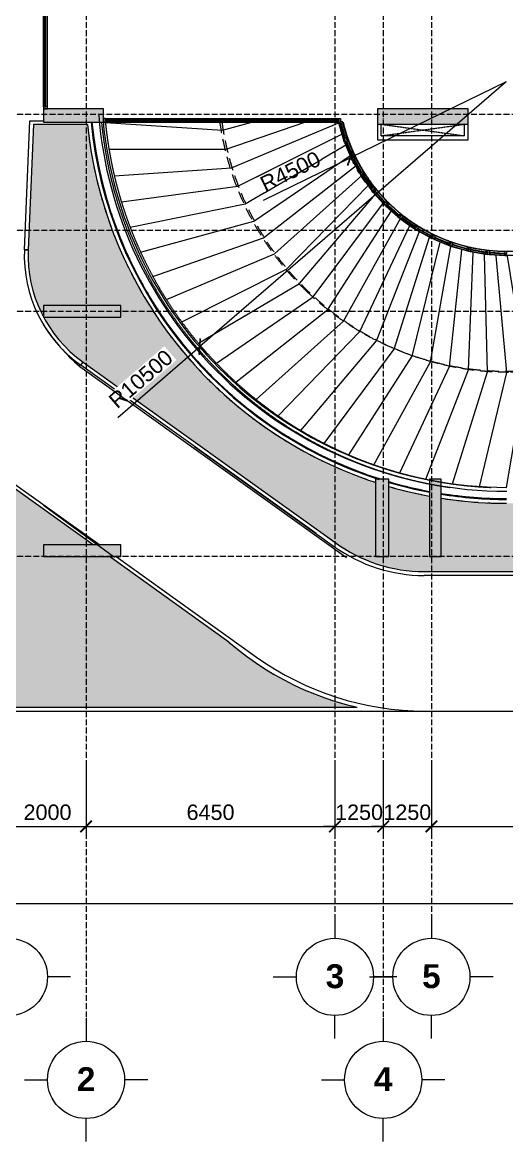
# Model space of a CAD drawing. Header units: millimetres. Extents: x -55734 to 116976, y -16290 to 119094.
# Drawn here: x -151 to 12400, y -15162 to 13839 of the extents above; entities that cross this region are included whole.
import ezdxf
from ezdxf.xclip import XClip

# ---------------------------------------------------------------- set-up
doc = ezdxf.new("R2010")
doc.units = ezdxf.units.MM
doc.header["$XCLIPFRAME"] = 0
for name, pattern in [('Dash', [6.35, 3.175, -3.175]), ('Grid Line', [4.2, 3, -0.6, 0, -0.6]), ('HIDDEN2', [4.7625, 3.175, -1.5875]), ('PHANTOM', [63.5, 31.75, -6.35, 6.35, -6.35, 6.35, -6.35])]:
    doc.linetypes.add(name, pattern=pattern)
doc.layers.get('Defpoints').update_dxf_attribs({"color": 230})
for name, color, linetype, lineweight in [('A-DETL-GENF-HDLN', 161, 'Dash', 5), ('A-DETL-THIN', 151, 'Continuous', 5), ('A-FLOR-PATT', 8, 'Continuous', 9), ('CUA', 31, 'Continuous', 9), ('DIM', 1, 'Continuous', 5), ('HATCH-1', 8, 'Continuous', 5), ('KH', 6, 'Continuous', 5), ('KI-HIEU-1', 151, 'Continuous', 9), ('NET THAY 2', 55, 'Continuous', 5), ('NET-CAT', 3, 'Continuous', 15), ('NET-THAY', 2, 'Continuous', 9), ('TRUC', 225, 'Continuous', 5), ('X-COT HAM$0$LC.HA', 8, 'Continuous', 9)]:
    doc.layers.add(name, color=color, linetype=linetype, lineweight=lineweight)
doc.layers.add('CGXD', color=5, linetype='HIDDEN2')
doc.layers.add('RD-AB', color=4, linetype='PHANTOM')
doc.styles.add('Arial_B', font='arialbd_0.ttf', dxfattribs={"height": 619.047619})
doc.styles.add('TA1', font='arial_0.ttf')
doc.dimstyles.new('D_200_KTx2', dxfattribs={"dimtxt": 400, "dimasz": 300, "dimexe": 300, "dimexo": 300, "dimgap": 160, "dimtad": 1, "dimdec": 0, "dimzin": 9, "dimtxsty": 'TA1', "dimblk": 'ARCHTICK', "dimcen": 1, "dimdle": 300, "dimclrd": 256, "dimclre": 256, "dimclrt": 7, "dimadec": 0, "dimazin": 0, "dimtfac": 1, "dimtdec": 0, "dimtix": 1, "dimtmove": 1, "dimatfit": 3, "dimldrblk": 'ARCHTICK', "dimfxl": 0, "dimtolj": 1, "dimtzin": 0, "dimlwd": -1, "dimlwe": -1, "dimarcsym": 0})

# ---------------------------------------------------------------- blocks, each defined once
blk = doc.blocks.new('ALC1807-ASCENT PLAZA-KET CAU_rvt-1-MẶT BẰNG TẦNG 1')
at = {"layer": 'X-COT HAM$0$LC.HA'}
h = blk.add_hatch(color=256, dxfattribs=at)
h.dxf.hatch_style = 1
h.paths.add_polyline_path([(1951, 11250), (1951, 11600), (401, 11600), (401, 11250)])
h = blk.add_hatch(color=256, dxfattribs=at)
h.dxf.hatch_style = 1
h.paths.add_polyline_path([(9051, 11600), (9051, 11200), (11401, 11200), (11401, 11600)])
h = blk.add_hatch(color=256, dxfattribs=at)
h.dxf.hatch_style = 1
h.paths.add_polyline_path([(2401, 6200), (2401, 6500), (401, 6500), (401, 6200)])
h = blk.add_hatch(color=256, dxfattribs=at)
h.dxf.hatch_style = 1
h.paths.add_polyline_path([(9351, 2000), (9001, 2000), (9001, 0), (9351, 0)])
h = blk.add_hatch(color=256, dxfattribs=at)
h.dxf.hatch_style = 1
h.paths.add_polyline_path([(10701, 2000), (10401, 2000), (10401, 0), (10701, 0)])
h = blk.add_hatch(color=256, dxfattribs=at)
h.dxf.hatch_style = 1
h.paths.add_polyline_path([(2401, 0), (2401, 300), (401, 300), (401, 0)])
at = {"ltscale": 1000}
for points in [[(1951, 11250), (1951, 11600), (401, 11600), (401, 11250)], [(9051, 11600), (9051, 11200), (11401, 11200), (11401, 11600)], [(2401, 6200), (2401, 6500), (401, 6500), (401, 6200)], [(9351, 2000), (9001, 2000), (9001, 0), (9351, 0)], [(10701, 2000), (10401, 2000), (10401, 0), (10701, 0)], [(2401, 0), (2401, 300), (401, 300), (401, 0)]]:
    blk.add_lwpolyline(points, close=True, dxfattribs=at)
blk = doc.blocks.new('_ARCHTICK')
at = {"color": 0, "linetype": 'ByBlock', "const_width": 0.15}
blk.add_lwpolyline([(-0.5, -0.5), (0.5, 0.5)], dxfattribs=at)
blk = doc.blocks.new('*D49')
at = {"layer": 'Defpoints', "color": 0, "transparency": 16777216}
for p in [(-499, -4994), (1501, -4994), (1501, -6994)]:
    blk.add_point(p, dxfattribs=at)
at = {"layer": 'DIM', "transparency": 16777216}
for p, q in [((-499, -5294), (-499, -7294)), ((1501, -5294), (1501, -7294)), ((-799, -6994), (1801, -6994))]:
    blk.add_line(p, q, dxfattribs=at)
at = {"layer": 'DIM', "transparency": 16777216, "xscale": 300, "yscale": 300, "zscale": 300, "rotation": 180}
blk.add_blockref('_ARCHTICK', (-499, -6994), dxfattribs=at)
at = {"layer": 'DIM', "transparency": 16777216, "xscale": 300, "yscale": 300, "zscale": 300}
blk.add_blockref('_ARCHTICK', (1501, -6994), dxfattribs=at)
at = {"layer": 'DIM', "color": 7, "transparency": 16777216, "insert": (501, -6630), "char_height": 400, "attachment_point": 5, "style": 'TA1'}
blk.add_mtext('\\A1;2000', dxfattribs=at)
blk = doc.blocks.new('*D50')
at = {"layer": 'Defpoints', "color": 0, "transparency": 16777216}
for p in [(1501, -4994), (7951, -4994), (7951, -6994)]:
    blk.add_point(p, dxfattribs=at)
at = {"layer": 'DIM', "transparency": 16777216}
for p, q in [((1501, -5294), (1501, -7294)), ((7951, -5294), (7951, -7294)), ((1201, -6994), (8251, -6994))]:
    blk.add_line(p, q, dxfattribs=at)
at = {"layer": 'DIM', "transparency": 16777216, "xscale": 300, "yscale": 300, "zscale": 300, "rotation": 180}
blk.add_blockref('_ARCHTICK', (1501, -6994), dxfattribs=at)
at = {"layer": 'DIM', "transparency": 16777216, "xscale": 300, "yscale": 300, "zscale": 300}
blk.add_blockref('_ARCHTICK', (7951, -6994), dxfattribs=at)
at = {"layer": 'DIM', "color": 7, "transparency": 16777216, "insert": (4726, -6630), "char_height": 400, "attachment_point": 5, "style": 'TA1'}
blk.add_mtext('\\A1;6450', dxfattribs=at)
blk = doc.blocks.new('*D51')
at = {"layer": 'Defpoints', "color": 0, "transparency": 16777216}
for p in [(7951, -4994), (9201, -4994), (9201, -6994)]:
    blk.add_point(p, dxfattribs=at)
at = {"layer": 'DIM', "transparency": 16777216}
for p, q in [((7951, -5294), (7951, -7294)), ((9201, -5294), (9201, -7294)), ((7951, -6994), (7651, -6994)), ((7951, -6994), (9201, -6994)), ((9201, -6994), (9501, -6994))]:
    blk.add_line(p, q, dxfattribs=at)
at = {"layer": 'DIM', "transparency": 16777216, "xscale": 300, "yscale": 300, "zscale": 300}
blk.add_blockref('_ARCHTICK', (7951, -6994), dxfattribs=at)
at = {"layer": 'DIM', "transparency": 16777216, "xscale": 300, "yscale": 300, "zscale": 300, "rotation": 180}
blk.add_blockref('_ARCHTICK', (9201, -6994), dxfattribs=at)
at = {"layer": 'DIM', "color": 7, "transparency": 16777216, "insert": (8576, -6630), "char_height": 400, "attachment_point": 5, "style": 'TA1'}
blk.add_mtext('\\A1;1250', dxfattribs=at)
blk = doc.blocks.new('*D52')
at = {"layer": 'Defpoints', "color": 0, "transparency": 16777216}
for p in [(9201, -4994), (10451, -4994), (10451, -6994)]:
    blk.add_point(p, dxfattribs=at)
at = {"layer": 'DIM', "transparency": 16777216}
for p, q in [((9201, -5294), (9201, -7294)), ((10451, -5294), (10451, -7294)), ((9201, -6994), (8901, -6994)), ((9201, -6994), (10451, -6994)), ((10451, -6994), (10751, -6994))]:
    blk.add_line(p, q, dxfattribs=at)
at = {"layer": 'DIM', "transparency": 16777216, "xscale": 300, "yscale": 300, "zscale": 300}
blk.add_blockref('_ARCHTICK', (9201, -6994), dxfattribs=at)
at = {"layer": 'DIM', "transparency": 16777216, "xscale": 300, "yscale": 300, "zscale": 300, "rotation": 180}
blk.add_blockref('_ARCHTICK', (10451, -6994), dxfattribs=at)
at = {"layer": 'DIM', "color": 7, "transparency": 16777216, "insert": (9826, -6630), "char_height": 400, "attachment_point": 5, "style": 'TA1'}
blk.add_mtext('\\A1;1250', dxfattribs=at)
blk = doc.blocks.new('*D53')
at = {"layer": 'Defpoints', "color": 0, "transparency": 16777216}
for p in [(10451, -4994), (17001, -4994), (17001, -6994)]:
    blk.add_point(p, dxfattribs=at)
at = {"layer": 'DIM', "transparency": 16777216}
for p, q in [((10451, -5294), (10451, -7294)), ((17001, -5294), (17001, -7294)), ((10151, -6994), (17301, -6994))]:
    blk.add_line(p, q, dxfattribs=at)
at = {"layer": 'DIM', "transparency": 16777216, "xscale": 300, "yscale": 300, "zscale": 300, "rotation": 180}
blk.add_blockref('_ARCHTICK', (10451, -6994), dxfattribs=at)
at = {"layer": 'DIM', "transparency": 16777216, "xscale": 300, "yscale": 300, "zscale": 300}
blk.add_blockref('_ARCHTICK', (17001, -6994), dxfattribs=at)
at = {"layer": 'DIM', "color": 7, "transparency": 16777216, "insert": (13726, -6630), "char_height": 400, "attachment_point": 5, "style": 'TA1'}
blk.add_mtext('\\A1;6550', dxfattribs=at)
blk = doc.blocks.new('*D62')
at = {"layer": 'Defpoints', "color": 0, "transparency": 16777216}
for p in [(-8499, -8570), (41001, -8570), (41001, -8994)]:
    blk.add_point(p, dxfattribs=at)
at = {"layer": 'DIM', "transparency": 16777216}
for p, q in [((-8499, -8870), (-8499, -9294)), ((41001, -8870), (41001, -9294)), ((-8799, -8994), (41301, -8994))]:
    blk.add_line(p, q, dxfattribs=at)
at = {"layer": 'DIM', "transparency": 16777216, "xscale": 300, "yscale": 300, "zscale": 300, "rotation": 180}
blk.add_blockref('_ARCHTICK', (-8499, -8994), dxfattribs=at)
at = {"layer": 'DIM', "transparency": 16777216, "xscale": 300, "yscale": 300, "zscale": 300}
blk.add_blockref('_ARCHTICK', (41001, -8994), dxfattribs=at)
at = {"layer": 'DIM', "color": 7, "transparency": 16777216, "insert": (16251, -8630), "char_height": 400, "attachment_point": 5, "style": 'TA1'}
blk.add_mtext('\\A1;49500', dxfattribs=at)
blk = doc.blocks.new('*D85')
at = {"layer": 'Defpoints', "color": 0, "transparency": 16777216}
for p in [(12392, 12300), (4445, 5437)]:
    blk.add_point(p, dxfattribs=at)
at = {"layer": 'DIM', "transparency": 16777216}
for p in [(12392, 12300), (2321, 3603)]:
    blk.add_line(p, (4445, 5437), dxfattribs=at)
at = {"layer": 'DIM', "transparency": 16777216, "xscale": 300, "yscale": 300, "zscale": 300, "rotation": 40.8131607590507}
blk.add_blockref('_ARCHTICK', (4445, 5437), dxfattribs=at)
at = {"layer": 'DIM', "color": 7, "transparency": 16777216, "insert": (2918, 4600), "char_height": 400, "attachment_point": 5, "rotation": 40.8132, "style": 'TA1', "bg_fill": 3, "box_fill_scale": 1.1, "bg_fill_color": 256, "bg_fill_true_color": 13158600, "bg_fill_transparency": 0}
blk.add_mtext('\\A1;R10500', dxfattribs=at)
blk = doc.blocks.new('*D86')
at = {"layer": 'Defpoints', "color": 0, "transparency": 16777216}
for p in [(12392, 12300), (8347, 10329)]:
    blk.add_point(p, dxfattribs=at)
at = {"layer": 'DIM', "transparency": 16777216}
for p in [(12392, 12300), (6103, 9235)]:
    blk.add_line(p, (8347, 10329), dxfattribs=at)
at = {"layer": 'DIM', "transparency": 16777216, "xscale": 300, "yscale": 300, "zscale": 300, "rotation": 25.97823927667856}
blk.add_blockref('_ARCHTICK', (8347, 10329), dxfattribs=at)
at = {"layer": 'DIM', "color": 7, "transparency": 16777216, "insert": (6795, 9978), "char_height": 400, "attachment_point": 5, "rotation": 25.9782, "style": 'TA1', "bg_fill": 3, "box_fill_scale": 1.1, "bg_fill_color": 256, "bg_fill_true_color": 13158600, "bg_fill_transparency": 0}
blk.add_mtext('\\A1;R4500', dxfattribs=at)
blk = doc.blocks.new('Grid - FamilyAL-KH TRUC-550400-MẶT BẰNG HẦM 2')
at = {"layer": 'KH'}
for p, q in [((0, 7), (0, 4)), ((-8, -1), (-5, -1)), ((8, -1), (5, -1)), ((0, -9), (0, -6))]:
    blk.add_line(p, q, dxfattribs=at)
blk.add_circle((0, -1), 5, dxfattribs=at)
blk = doc.blocks.new('A$C0E434E78')
blk.add_lwpolyline([(-3000, 500), (0, 0), (3000, 500)])
blk = doc.blocks.new('A$C2C8B7A84')
at = {"layer": 'KI-HIEU-1', "linetype": 'HIDDEN2', "ltscale": 100}
blk.add_lwpolyline([(24300, -11260), (10600, -11260, -0.414214), (3100, -3760), (3100, 0)], format="xyb", dxfattribs=at)
at = {"layer": 'NET-THAY'}
for points in [[(24300, -8140), (10600, -8140, -0.417439), (6200, -3760), (6200, 0), (0, 0), (0, -3760, 0.414214), (10600, -14360), (24300, -14360)], [(24300, -8240), (10600, -8240, -0.417367), (6100, -3760), (6100, 0), (100, 0), (100, -3760, 0.414214), (10600, -14260), (24300, -14260)]]:
    blk.add_lwpolyline(points, format="xyb", close=True, dxfattribs=at)
at = {"layer": 'HATCH-1'}
for p in [(3100, -500), (3100, -1000), (3100, -1500), (3100, -2000), (3100, -2500), (3100, -3000), (3100, -3500), (3100, -4000)]:
    blk.add_blockref('A$C0E434E78', p, dxfattribs=at)
for p, rotation in [((3120, -4500), 1.833464944417754), ((3186, -4996), 5.653183578623025), ((3285, -5488), 9.472902212828389), ((3416, -5971), 13.29262084703385), ((3579, -6445), 17.11233948123922), ((3774, -6906), 20.93205811544458), ((3998, -7354), 24.75177674964996), ((4252, -7786), 28.57149538385532), ((4535, -8200), 32.39121401806069), ((4844, -8594), 36.21093265226605), ((5179, -8967), 40.03065128647133), ((5538, -9316), 43.8503699206767), ((5919, -9641), 47.67008855488206), ((6321, -9940), 51.48980718908753), ((6743, -10211), 55.30952582329289), ((7181, -10454), 59.12924445749826), ((7634, -10667), 62.94896309170381), ((8101, -10849), 66.76868172590927), ((8579, -11000), 70.58840036011463), ((9066, -11118), 74.40811899432), ((9559, -11204), 78.22783762852536), ((10058, -11257), 82.04755626273065), ((10558, -11277), 85.86727489693601), ((11059, -11263), 89.68699353114157), ((11559, -11260), 90), ((12059, -11260), 90), ((12559, -11260), 90), ((13059, -11260), 90), ((13559, -11260), 90), ((14059, -11260), 90), ((14559, -11260), 90), ((15059, -11260), 90), ((15559, -11260), 90), ((16059, -11260), 90), ((16559, -11260), 90), ((17059, -11260), 90), ((17559, -11260), 90), ((18059, -11260), 90), ((18559, -11260), 90), ((19059, -11260), 90), ((19559, -11260), 90), ((20059, -11260), 90), ((20559, -11260), 90), ((21059, -11260), 90), ((21559, -11260), 90), ((22059, -11260), 90), ((22559, -11260), 90), ((23059, -11260), 90), ((23559, -11260), 90), ((24059, -11260), 90)]:
    blk.add_blockref('A$C0E434E78', p, dxfattribs=dict(at, rotation=rotation))
ref = blk.add_blockref('A$C0E434E78', (24559, -11260), dxfattribs=dict(at, rotation=90))
XClip(ref).set_block_clipping_path([(-3100, 258.7550630155), (3100, 928.6720428627)])
blk = doc.blocks.new('A$C404C2474')
at = {"ltscale": 0.5}
blk.add_line((-45194, 9002, 0), (-38277, 4057, 0), dxfattribs=at)
blk.add_arc((-41891, 12825, 0), 5052, 212.9561, 229.1706, dxfattribs=at)
at = {"layer": 'NET-THAY'}
blk.add_line((-46130, 5407, 0), (-44290, 4066, 0), dxfattribs=at)
blk = doc.blocks.new('A$C1F0A2BF7')
at = {"layer": 'CGXD', "ltscale": 200, "const_width": 200, "elevation": 0}
blk.add_lwpolyline([(54956.3, 47953.8), (54990.5, 43945.3), (54923.3, 39987.5), (55072.6, 34371), (55051, 33492.5), (97748, 33429.5)], dxfattribs=at)
at = {"layer": 'RD-AB', "ltscale": 30, "const_width": 300, "elevation": 0}
blk.add_lwpolyline([(41196.9, 95371), (41281.7, 82268.3), (40986.4, 79251), (41667.6, 72272.6), (42098.4, 70721.5), (42667.3, 70684.7), (42957.4, 66647.6), (42571.1, 66562.4), (42573.3, 66131.3), (42429.3, 65920.2), (42421.3, 61611.7), (42341, 57578.5), (42283.8, 56540), (42189.8, 53690.1), (44821.5, 51926.7), (44789.5, 50966.7), (50950.5, 50939.2), (50956.6, 47932.5), (50990.5, 43962.1), (50922.6, 39968.1), (51071.5, 34366.8), (50997.7, 31365.3), (51047.4, 29498.3), (102264.3, 29422.6)], dxfattribs=at)
blk = doc.blocks.new('*U167')
for p, q in [((6096, 100, 0), (50, 100, 0)), ((6096, 0, 0), (50, 0, 0)), ((6083, 58, 0), (63, 58, 0)), ((6083, 42, 0), (63, 42, 0))]:
    blk.add_line(p, q)
at = {"ltscale": 100}
for p, q in [((50, 61, 0), (50, 39, 0)), ((50, 61, 0), (50, 39, 0)), ((6096, 61, 0), (6096, 39, 0)), ((6096, 61, 0), (6096, 39, 0))]:
    blk.add_line(p, q, dxfattribs=at)
at = {"color": 1, "lineweight": 0, "ltscale": 10}
blk.add_line((57, 50, 0), (6089, 50, 0), dxfattribs=at)
at = {"ltscale": 25, "elevation": 0}
for points in [[(0, 0), (50, 0), (50, 100), (0, 100)], [(2, 2), (48, 2), (48, 98), (2, 98)]]:
    blk.add_lwpolyline(points, close=True, dxfattribs=at)
at = {"elevation": 0}
for points in [[(50, 39), (50, 61), (63, 61, -0.414214), (63, 60), (63, 57, -0.414214), (63, 56, -0.414214), (62, 57), (62, 59, 0.414214), (62, 60), (52, 60, 0.414214), (51, 59), (51, 40, 0.414214), (52, 40), (62, 40, 0.414214), (62, 40), (62, 43, -0.414214), (63, 43, -0.414214), (63, 43), (63, 39, -0.414214), (63, 39), (50, 39)], [(6096, 39), (6096, 61), (6083, 61, 0.414214), (6083, 60), (6083, 57, 0.414214), (6083, 56, 0.414214), (6084, 57), (6084, 59, -0.414214), (6084, 60), (6094, 60, -0.414214), (6095, 59), (6095, 40, -0.414214), (6094, 40), (6084, 40, -0.414214), (6084, 40), (6084, 43, 0.414214), (6083, 43, 0.414214), (6083, 43), (6083, 39, 0.414214), (6083, 39), (6096, 39)]]:
    blk.add_lwpolyline(points, format="xyb", dxfattribs=at)
for points in [[(50, 40), (50, 59)], [(50, 40), (50, 59)], [(6096, 40), (6096, 59)], [(6096, 40), (6096, 59)]]:
    blk.add_lwpolyline(points, dxfattribs=at)
for points in [[(57, 52, 0.110226), (57, 52), (57, 48, 0.110226), (57, 48, 0.547587), (60, 47, -0.371535), (61, 47, 0.207699), (65, 47, -0.626616), (65, 47, -0.088099), (63, 42), (63, 44), (60, 44), (60, 43), (56, 46, -0.26277), (55, 47), (55, 50), (55, 53, -0.26277), (56, 54), (60, 57), (60, 56), (63, 56), (63, 58, -0.088099), (65, 53, -0.626616), (65, 53, 0.207699), (61, 53, -0.371535), (60, 53, 0.547587)], [(6089, 52, -0.110226), (6089, 52), (6089, 48, -0.110226), (6089, 48, -0.547587), (6086, 47, 0.371535), (6085, 47, -0.207699), (6081, 47, 0.626616), (6081, 47, 0.088099), (6083, 42), (6083, 44), (6086, 44), (6086, 43), (6090, 46, 0.26277), (6090, 47), (6090, 50), (6090, 53, 0.26277), (6090, 54), (6086, 57), (6086, 56), (6083, 56), (6083, 58, 0.088099), (6081, 53, 0.626616), (6081, 53, -0.207699), (6085, 53, 0.371535), (6086, 53, -0.547587)]]:
    blk.add_lwpolyline(points, format="xyb", close=True)
for points in [[(57, 47), (57, 52), (6089, 52), (6089, 47)], [(6146, 100), (6146, 0), (6096, 0), (6096, 100)], [(6144, 98), (6144, 2), (6098, 2), (6098, 98)]]:
    blk.add_lwpolyline(points, close=True)
blk = doc.blocks.new('*U155')
for p, q in [((450, 100, 0), (50, 100, 0)), ((450, 0, 0), (50, 0, 0)), ((437, 58, 0), (63, 58, 0)), ((437, 42, 0), (63, 42, 0))]:
    blk.add_line(p, q)
at = {"ltscale": 100}
for p, q in [((50, 61, 0), (50, 39, 0)), ((50, 61, 0), (50, 39, 0)), ((450, 61, 0), (450, 39, 0)), ((450, 61, 0), (450, 39, 0))]:
    blk.add_line(p, q, dxfattribs=at)
at = {"color": 1, "lineweight": 0, "ltscale": 10}
blk.add_line((57, 50, 0), (443, 50, 0), dxfattribs=at)
at = {"ltscale": 25, "elevation": 0}
for points in [[(0, 0), (50, 0), (50, 100), (0, 100)], [(2, 2), (48, 2), (48, 98), (2, 98)]]:
    blk.add_lwpolyline(points, close=True, dxfattribs=at)
at = {"elevation": 0}
for points in [[(50, 39), (50, 61), (63, 61, -0.414214), (63, 60), (63, 57, -0.414214), (63, 56, -0.414214), (62, 57), (62, 59, 0.414214), (62, 60), (52, 60, 0.414214), (51, 59), (51, 40, 0.414214), (52, 40), (62, 40, 0.414214), (62, 40), (62, 43, -0.414214), (63, 43, -0.414214), (63, 43), (63, 39, -0.414214), (63, 39), (50, 39)], [(450, 39), (450, 61), (438, 61, 0.414214), (437, 60), (437, 57, 0.414214), (438, 56, 0.414214), (438, 57), (438, 59, -0.414214), (439, 60), (449, 60, -0.414214), (449, 59), (449, 40, -0.414214), (449, 40), (439, 40, -0.414214), (438, 40), (438, 43, 0.414214), (438, 43, 0.414214), (437, 43), (437, 39, 0.414214), (438, 39), (450, 39)]]:
    blk.add_lwpolyline(points, format="xyb", dxfattribs=at)
for points in [[(50, 40), (50, 59)], [(50, 40), (50, 59)], [(450, 40), (450, 59)], [(450, 40), (450, 59)]]:
    blk.add_lwpolyline(points, dxfattribs=at)
for points in [[(57, 52, 0.110226), (57, 52), (57, 48, 0.110226), (57, 48, 0.547587), (60, 47, -0.371535), (61, 47, 0.207699), (65, 47, -0.626616), (65, 47, -0.088099), (63, 42), (63, 44), (60, 44), (60, 43), (56, 46, -0.26277), (55, 47), (55, 50), (55, 53, -0.26277), (56, 54), (60, 57), (60, 56), (63, 56), (63, 58, -0.088099), (65, 53, -0.626616), (65, 53, 0.207699), (61, 53, -0.371535), (60, 53, 0.547587)], [(443, 52, -0.110226), (443, 52), (443, 48, -0.110226), (443, 48, -0.547587), (440, 47, 0.371535), (439, 47, -0.207699), (435, 47, 0.626616), (435, 47, 0.088099), (437, 42), (437, 44), (440, 44), (440, 43), (444, 46, 0.26277), (445, 47), (445, 50), (445, 53, 0.26277), (444, 54), (440, 57), (440, 56), (437, 56), (437, 58, 0.088099), (435, 53, 0.626616), (435, 53, -0.207699), (439, 53, 0.371535), (440, 53, -0.547587)]]:
    blk.add_lwpolyline(points, format="xyb", close=True)
for points in [[(57, 47), (57, 52), (443, 52), (443, 47)], [(500, 100), (500, 0), (450, 0), (450, 100)], [(498, 98), (498, 2), (452, 2), (452, 98)]]:
    blk.add_lwpolyline(points, close=True)
blk = doc.blocks.new('*U173')
for p, q in [((6190, 100, 0), (50, 100, 0)), ((6190, 0, 0), (50, 0, 0)), ((6177, 58, 0), (63, 58, 0)), ((6177, 42, 0), (63, 42, 0))]:
    blk.add_line(p, q)
at = {"ltscale": 100}
for p, q in [((50, 61, 0), (50, 39, 0)), ((50, 61, 0), (50, 39, 0)), ((6190, 61, 0), (6190, 39, 0)), ((6190, 61, 0), (6190, 39, 0))]:
    blk.add_line(p, q, dxfattribs=at)
at = {"color": 1, "lineweight": 0, "ltscale": 10}
blk.add_line((57, 50, 0), (6183, 50, 0), dxfattribs=at)
at = {"ltscale": 25, "elevation": 0}
for points in [[(0, 0), (50, 0), (50, 100), (0, 100)], [(2, 2), (48, 2), (48, 98), (2, 98)]]:
    blk.add_lwpolyline(points, close=True, dxfattribs=at)
at = {"elevation": 0}
for points in [[(50, 39), (50, 61), (63, 61, -0.414214), (63, 60), (63, 57, -0.414214), (63, 56, -0.414214), (62, 57), (62, 59, 0.414214), (62, 60), (52, 60, 0.414214), (51, 59), (51, 40, 0.414214), (52, 40), (62, 40, 0.414214), (62, 40), (62, 43, -0.414214), (63, 43, -0.414214), (63, 43), (63, 39, -0.414214), (63, 39), (50, 39)], [(6190, 39), (6190, 61), (6177, 61, 0.414214), (6177, 60), (6177, 57, 0.414214), (6177, 56, 0.414214), (6178, 57), (6178, 59, -0.414214), (6178, 60), (6188, 60, -0.414214), (6189, 59), (6189, 40, -0.414214), (6188, 40), (6178, 40, -0.414214), (6178, 40), (6178, 43, 0.414214), (6177, 43, 0.414214), (6177, 43), (6177, 39, 0.414214), (6177, 39), (6190, 39)]]:
    blk.add_lwpolyline(points, format="xyb", dxfattribs=at)
for points in [[(50, 40), (50, 59)], [(50, 40), (50, 59)], [(6190, 40), (6190, 59)], [(6190, 40), (6190, 59)]]:
    blk.add_lwpolyline(points, dxfattribs=at)
for points in [[(57, 52, 0.110226), (57, 52), (57, 48, 0.110226), (57, 48, 0.547587), (60, 47, -0.371535), (61, 47, 0.207699), (65, 47, -0.626616), (65, 47, -0.088099), (63, 42), (63, 44), (60, 44), (60, 43), (56, 46, -0.26277), (55, 47), (55, 50), (55, 53, -0.26277), (56, 54), (60, 57), (60, 56), (63, 56), (63, 58, -0.088099), (65, 53, -0.626616), (65, 53, 0.207699), (61, 53, -0.371535), (60, 53, 0.547587)], [(6183, 52, -0.110226), (6183, 52), (6183, 48, -0.110226), (6183, 48, -0.547587), (6180, 47, 0.371535), (6179, 47, -0.207699), (6175, 47, 0.626616), (6175, 47, 0.088099), (6177, 42), (6177, 44), (6180, 44), (6180, 43), (6184, 46, 0.26277), (6185, 47), (6185, 50), (6185, 53, 0.26277), (6184, 54), (6180, 57), (6180, 56), (6177, 56), (6177, 58, 0.088099), (6175, 53, 0.626616), (6175, 53, -0.207699), (6179, 53, 0.371535), (6180, 53, -0.547587)]]:
    blk.add_lwpolyline(points, format="xyb", close=True)
for points in [[(57, 47), (57, 52), (6183, 52), (6183, 47)], [(6240, 100), (6240, 0), (6190, 0), (6190, 100)], [(6238, 98), (6238, 2), (6192, 2), (6192, 98)]]:
    blk.add_lwpolyline(points, close=True)

msp = doc.modelspace()

# ---------------------------------------------------------------- hatches: boundary and pattern name
at = {"layer": 'A-FLOR-PATT', "lineweight": 5}
h = msp.add_hatch(dxfattribs=at)
h.set_pattern_fill('FP_12', color=256, style=0, pattern_type=2)
h.set_pattern_definition([(97.219, (-2062050.49, -1872631.13), (-100.375984, 77.8062945), [23.812, -155.793]), (52.219, (-2062050.49, -1872631.13), (-100.3754935, 77.8059143), [23.813, -103.188]), (142.219, (-2062050.49, -1872631.13), (-77.8059143, -100.3754935), [23.813, -103.188])])
h.paths.add_polyline_path([(365.8, -3904.1), (8526.5, -3904.1), (8245.4, -3834.5), (7967.1, -3754.4), (7692.1, -3663.7), (7420.7, -3562.7), (7153.3, -3451.5), (6890.3, -3330.2), (6632.2, -3199.1), (6379.1, -3058.2), (6131.7, -2907.9), (5890, -2748.2), (5654.6, -2579.6), (5425.8, -2402.1), (5203.9, -2216.1), (2104.7, -0.1), (400.5, -0.1), (400.5, 299.9), (1685.1, 299.9), (-731.3, 2027.7), (-965.9, 2203), (-1193.2, 2387.7), (-1412.6, 2581.7), (-1623.9, 2784.5), (-1826.6, 2995.9), (-2020.4, 3215.5), (-2205, 3442.9), (-2380.1, 3677.7), (-2545.3, 3919.5), (-2700.4, 4168), (-2870.1, 4471), (-3000, 4727.8), (-3122, 4995.6), (-3228.5, 5256.6), (-3326.5, 5527.8), (-3413.4, 5802.8), (-3489.1, 6081.3), (-3553.5, 6362.6), (-3606.4, 6646.4), (-3647.7, 6932.2), (-3677.4, 7219.5), (-3695.4, 7507.8), (-3701.6, 7796.5), (-3695.2, 8099.1), (-3674.3, 8475.5), (-3427.7, 14554.4), (-3425.6, 14751.3), (-3435.5, 14954.1), (-3457.5, 15156), (-3491.5, 15356.4), (-3537.4, 15554.5), (-3595.2, 15749.7), (-3664.7, 15941.4), (-3725.5, 16087.5), (-3811.6, 16264.7), (-3907.9, 16436.5), (-4013.9, 16602.5), (-4129.3, 16762.1), (-4253.8, 16914.7), (-4386.9, 17059.9), (-4528.2, 17197.1), (-4677.2, 17325.8), (-4677.2, 14431.7), (-4643.3, 10459.8), (-4643.3, 10459.3), (-4711.1, 6469), (-4562.1, 864.6), (-4562.1, 864.5), (-4635.9, -2137), (-4588.9, -3904.1), (-4586.2, -3904.1)], flags=0)
h = msp.add_hatch(dxfattribs=at)
h.set_pattern_fill('FP_11', color=256, style=0, pattern_type=2)
h.set_pattern_definition([(97.219, (-2050896.5, -1873951.2), (-100.375984, 77.8062945), [23.812, -155.793]), (52.219, (-2050896.5, -1873951.2), (-100.3754935, 77.8059143), [23.813, -103.188]), (142.219, (-2050896.5, -1873951.2), (-77.8059143, -100.3754935), [23.813, -103.188])])
h.paths.add_polyline_path([(24562, -407.3), (24758, -399.6), (24910.2, -385.3), (24990.4, -375.4), (25101.4, -358.2), (25186.9, -342.5), (25290.7, -320.2), (25381.1, -298.2), (25477.6, -271.6), (25572.4, -242.6), (25661.4, -212.4), (25760.2, -175.9), (25841.6, -142.9), (25980.9, -81.4), (26122.4, -10.1), (23300.5, -10.1), (23300.5, 1378.3), (17250.5, 1378.3), (17250.5, -0.1), (16750.5, -0.1), (16750.5, 1378.3), (12400.2, 1378.3), (12027.2, 1384.7), (11654.6, 1403.8), (11282.9, 1435.6), (10912.5, 1480.1), (10700.5, 1512.7), (10700.5, -0.1), (10400.5, -0.1), (10400, 1564.6), (10177.3, 1607), (9813.4, 1689.1), (9452.5, 1783.7), (9350.5, 1814.2), (9350.5, -0.1), (9000.5, -0.1), (9000.5, 1922.3), (8741.5, 2009.5), (8392.2, 2140.5), (8047.5, 2283.3), (7708, 2437.8), (7373.9, 2603.9), (7045.7, 2781.2), (6671.5, 3002.7), (6371.9, 3193.9), (6077.8, 3395.3), (5789.8, 3606.7), (5505.7, 3830), (5220.5, 4070.5), (4943.6, 4320.5), (4675.4, 4579.9), (4416.3, 4848.3), (4166.5, 5125.3), (3926.2, 5410.8), (3656.6, 5758), (3614.7, 5812.9), (3403.1, 6109.8), (3201.5, 6413.6), (3010.2, 6724), (2829.3, 7040.5), (2659.1, 7363), (2499.8, 7690.9), (2351.5, 8024), (2214.4, 8361.8), (2088.7, 8704), (1974.4, 9050.3), (1871.8, 9400.1), (1780.9, 9753.2), (1701.9, 10109.1), (1634.8, 10467.5), (1579.7, 10827.9), (1536.6, 11189.9), (135.9, 11189.9), (1.3, 7943.8), (-1.2, 7744), (8.4, 7540.1), (30.4, 7337), (64.5, 7135.6), (110.7, 6936.4), (168.9, 6740.1), (238.9, 6547.5), (300.4, 6400.4), (400.5, 6199), (484.7, 6049.5), (591.9, 5882.6), (708.7, 5722.4), (834.6, 5569.2), (969.3, 5423.6), (1112.2, 5286.2), (1262.9, 5157.3), (1464.6, 5006.2), (7524, 673.5), (7688, 527.8), (7859.9, 391.5), (8039.1, 264.9), (8225.1, 148.5), (8417.2, 42.7), (8615, -52.3), (8844.3, -145.3), (9024.8, -208.4), (9235.6, -269.2), (9449.5, -318), (9665.8, -354.9), (9883.7, -379.7), (10102.8, -392.3), (24524.7, -392.3), (24524.7, -406.9)], flags=0)
h.paths.add_polyline_path([(755.8, 6199.9), (400.5, 6199.9), (400.5, 6499.9), (2400.5, 6499.9), (2400.5, 6199.9), (1071, 6199.9)], flags=0)
h.paths.add_polyline_path([(7.7, 7547.5), (7.7, 7547.5), (28.2, 7551)], flags=0)

# ---------------------------------------------------------------- linework, layer by layer
at = {"layer": 'NET-THAY'}
for p, q in [((400.5, 17839.9), (400.5, 11599.9)), ((-98.6, 7948.1), (40, 11289.9)), ((135.9, 11189.9), (1.3, 7943.9)), ((40, 11289.9), (400.5, 11289.9)), ((1536.6, 11189.9), (135.9, 11189.9)), ((1651.8, 11245.8), (1651.4, 11249.9)), ((1.3, 7943.9), (-98.6, 7948.1)), ((-98.6, 7948.1), (1.3, 7943.9)), ((1362.8, 4956.1), (1420.9, 5037.5)), ((1362.8, 4956.1), (1420.9, 5037.5)), ((7460.5, 596), (1362.8, 4956.1)), ((1420.9, 5037.5), (7950.5, 368.5)), ((4312.4, 2847), (7939, 253.9)), ((-673.1, 2109.1), (1857.1, 299.9)), ((1685.1, 299.9), (-731.3, 2027.7)), ((10400.2, 1686.7), (10393.9, 1687.9)), ((12031.5, 1506.2), (12029.1, 1506.3)), ((5203.9, -2216.1), (2104.7, -0.1)), ((2276.6, -0.1), (5919.6, -2604.9)), ((10265.5, -392.3), (24524.7, -392.3)), ((24524.7, -492.3), (10265.5, -492.3)), ((-4686.3, -4004.1), (46530.8, -4004.1)), ((-4588.9, -3904.1), (8526.5, -3904.1))]:
    msp.add_line(p, q, dxfattribs=at)
at = {"layer": 'NET-THAY', "flags": 128}
for points in [[(1536.6, 11189.9), (1579.7, 10827.9), (1634.8, 10467.5), (1701.9, 10109.1), (1780.9, 9753.2), (1871.8, 9400.1), (1974.4, 9050.3), (2088.7, 8704), (2214.4, 8361.8), (2351.5, 8024), (2499.8, 7690.9), (2659.1, 7363), (2829.3, 7040.5), (3010.2, 6724), (3201.5, 6413.6), (3403.1, 6109.8), (3614.7, 5812.9), (3836.1, 5523.2), (4067, 5241.1), (4307.2, 4966.9), (4556.5, 4700.8), (4814.5, 4443.2), (5081, 4194.3), (5355.6, 3954.5), (5638, 3724), (5928, 3503), (6225.3, 3291.9), (6529.4, 3090.7), (6840, 2899.9), (7156.9, 2719.5), (7479.6, 2549.8), (7807.7, 2391), (8141, 2243.2), (8479.1, 2106.6), (8821.5, 1981.4), (9000.1, 1921.2)], [(9350.1, 1812.9), (9517.9, 1765.6), (9871.1, 1675.2), (10227.2, 1596.7), (10400.2, 1563)], [(10700.3, 1511.4), (10946.1, 1475.6), (11308.2, 1433.1), (11671.5, 1402.7), (12035.7, 1384.4), (12400.2, 1378.3)], [(5203.9, -2216.1), (5425.8, -2402.1), (5654.6, -2579.6), (5890, -2748.2), (6131.7, -2907.9), (6379.1, -3058.2), (6632.2, -3199.1), (6890.3, -3330.2), (7153.3, -3451.5), (7420.7, -3562.7), (7692.1, -3663.7), (7967.1, -3754.4), (8245.4, -3834.5), (8526.5, -3904.1)]]:
    msp.add_lwpolyline(points, dxfattribs=at)
at = {"layer": 'NET-THAY'}
for centre, radius, start, end in [((12400.2, 12298.3), 10820, 185.56063, 252.15671), ((12400.2, 12299.9), 10800, 185.57961, 252.50321), ((12400.2, 12299.9), 10800, 186.59532, 187.56408), ((12400.2, 12298.3), 10920, 187.76112, 188.40605), ((12400.2, 12298.3), 10920, 189.69669, 190.47032), ((12400.2, 12299.9), 10800, 188.55834, 189.52685), ((12400.2, 12299.9), 10800, 190.52136, 191.48962), ((12404.1, 12296.5), 4500, 207.57215, 208.17467), ((12400.2, 12298.3), 10920, 191.63228, 192.4609), ((12400.2, 12299.9), 10800, 192.4844, 193.45238), ((12404.1, 12296.5), 4500, 210.34137, 211.67923), ((12400.2, 12298.3), 10920, 193.56788, 194.42692), ((12400.2, 12299.9), 10800, 194.44746, 195.41515), ((12404.1, 12296.5), 4500, 213.11876, 215.24033), ((12400.2, 12298.3), 10920, 195.50349, 196.38176), ((12400.2, 12298.3), 10920, 197.43913, 198.3306), ((12400.2, 12299.9), 10800, 196.41054, 197.37792), ((12400.2, 12299.9), 10800, 198.37363, 199.34069), ((12400.2, 12298.3), 10920, 199.37478, 200.27582), ((12400.2, 12299.9), 10800, 200.33674, 201.30345), ((12400.2, 12298.3), 10920, 201.31045, 202.21871), ((12400.2, 12299.9), 10800, 202.29988, 203.26622), ((3392.3, 7800.3), 3494, 177.57549, 234.49034), ((3392.3, 7800.3), 3394, 177.57549, 234.49034), ((12400.2, 12298.3), 10920, 203.24614, 204.16001), ((12400.2, 12299.9), 10800, 204.26304, 205.22898), ((12400.2, 12298.3), 10920, 205.18186, 206.10016), ((12400.2, 12298.3), 10920, 207.1176, 208.03947), ((12400.2, 12299.9), 10800, 206.22622, 207.19175), ((12400.2, 12298.3), 10920, 209.05337, 209.97813), ((12400.2, 12299.9), 10800, 208.18944, 209.15451), ((12400.2, 12298.3), 10920, 210.98917, 211.9163), ((12400.2, 12299.9), 10800, 210.15268, 211.11728), ((12400.2, 12299.9), 10800, 212.11596, 213.08004), ((12400.2, 12298.3), 10920, 212.92501, 213.85408), ((12400.2, 12299.9), 10800, 214.07928, 215.0428), ((12400.2, 12298.3), 10920, 214.86089, 215.79153), ((12400.2, 12299.9), 10800, 216.04264, 217.00556), ((12400.2, 12298.3), 10920, 216.7968, 217.72872), ((12400.2, 12299.9), 10800, 218.00605, 218.96833), ((12400.2, 12298.3), 10920, 218.73277, 219.6657), ((12400.2, 12299.9), 10800, 219.96951, 220.93109), ((12400.2, 12298.3), 10920, 220.66878, 221.6025), ((12400.2, 12299.9), 10800, 221.93303, 222.89385), ((12400.2, 12298.3), 10920, 222.60486, 223.53914), ((12400.2, 12299.9), 10800, 223.89662, 224.85661), ((12400.2, 12298.3), 10920, 224.541, 225.47565), ((12400.2, 12299.9), 10800, 225.86028, 226.81937), ((12400.2, 12298.3), 10920, 226.47721, 227.41205), ((12400.2, 12299.9), 10800, 227.82403, 228.78213), ((12400.2, 12298.3), 10920, 228.41351, 229.34835), ((12400.2, 12299.9), 10800, 229.78788, 230.74489), ((12400.2, 12298.3), 10920, 230.34991, 231.28456), ((12400.2, 12299.9), 10800, 231.75184, 232.70765), ((12400.2, 12298.3), 10920, 232.28642, 233.2207), ((12400.2, 12299.9), 10800, 233.71593, 234.67041), ((12400.2, 12298.3), 10920, 234.22306, 235.15678), ((12400.2, 12299.9), 10800, 235.68018, 236.63316), ((12400.2, 12298.3), 10920, 236.15986, 237.09279), ((12400.2, 12299.9), 10800, 237.64462, 238.59592), ((12400.2, 12298.3), 10920, 238.09684, 239.02876), ((12400.2, 12299.9), 10800, 239.60927, 240.55868), ((12400.2, 12298.3), 10920, 240.03403, 240.96468), ((12400.2, 12299.9), 10800, 241.57419, 242.52144), ((12400.2, 12298.3), 10920, 241.97148, 242.90055), ((12400.2, 12299.9), 10800, 243.53943, 244.48419), ((12400.2, 12298.3), 10920, 243.90926, 244.83639), ((12400.2, 12299.9), 10800, 245.50507, 246.44695), ((12400.2, 12298.3), 10920, 245.84743, 246.77219), ((12400.2, 12299.9), 10800, 247.47122, 248.4097), ((12400.2, 12298.3), 10920, 247.78609, 248.70796), ((12400.2, 12299.9), 10800, 249.43802, 250.37246), ((12400.2, 12298.3), 10920, 249.7254, 250.6437), ((12400.2, 12299.9), 10800, 251.40567, 252.33522), ((12400.2, 12298.3), 10920, 251.66556, 251.85862), ((12400.2, 12299.9), 10800, 253.59556, 254.29797), ((12400.2, 12299.9), 10800, 253.59545, 259.32819), ((12400.2, 12298.3), 10820, 253.6266, 259.34821), ((12400.2, 12298.3), 10920, 253.78102, 254.51512), ((12400.2, 12299.9), 10800, 255.34491, 256.26073), ((12400.2, 12299.9), 10800, 257.31771, 258.22348), ((12400.2, 12298.3), 10920, 255.54974, 256.45079), ((12400.2, 12298.3), 10920, 257.49497, 258.38644), ((12400.2, 12299.9), 10800, 260.94402, 270), ((12400.2, 12298.3), 10820, 260.96106, 270), ((12400.2, 12299.9), 10800, 261.27673, 262.14899), ((12400.2, 12298.3), 10920, 261.39866, 262.25769), ((12400.2, 12299.9), 10800, 263.27062, 264.11174), ((12400.2, 12298.3), 10920, 263.36468, 264.19329), ((12400.2, 12299.9), 10800, 265.28944, 266.07449), ((12400.2, 12298.3), 10920, 265.35527, 266.12887), ((12400.2, 12298.3), 10920, 267.4196, 268.06444), ((10265.5, 3507.7), 3900, 233.58805, 270), ((10265.5, 3507.7), 4000, 234.43416, 270)]:
    msp.add_arc(centre, radius, start, end, dxfattribs=at)
at = {"layer": 'TRUC', "linetype": 'Grid Line', "ltscale": 50}
for p, q in [((1500.5, 47249.9), (1500.5, -12161.6)), ((48819.1, -0.1), (-19344.9, -0.1))]:
    msp.add_line(p, q, dxfattribs=at)
at = {"layer": 'TRUC'}
msp.add_arc((10281.9, 3495.9), 7500, 234.43416, 270, dxfattribs=at)

# ---------------------------------------------------------------- block references
at = {"lineweight": 5, "xscale": 199.9999999999999, "yscale": 199.9999999999999, "zscale": 199.9999999999999, "rotation": 180}
for p in [(-499.5, -11094.1), (7950.5, -11094.1), (10450.5, -11094.1), (1500.5, -13761.6), (9200.5, -13761.6)]:
    msp.add_blockref('Grid - FamilyAL-KH TRUC-550400-MẶT BẰNG HẦM 2', p, dxfattribs=at)
at = {"layer": 'CUA', "extrusion": (1.17273e-08, -1.23645e-08, 1), "xscale": -1, "rotation": 90}
msp.add_blockref('*U173', (500.5, 17839.9, 0), dxfattribs=at)
at = {"layer": 'NET-CAT'}
msp.add_blockref('ALC1807-ASCENT PLAZA-KET CAU_rvt-1-MẶT BẰNG TẦNG 1', (0, 0), dxfattribs=at)

# ---------------------------------------------------------------- texts
at = {"layer": 'KH', "char_height": 619.048, "width": 558.244, "attachment_point": 2, "line_spacing_factor": 0.941778, "style": 'Arial_B'}
for s, insert in [('\\fArial|b1|i0|c0|p34|;3', (7950.8, -10566.2)), ('\\fArial|b1|i0|c0|p34|;5', (10450.8, -10566.2)), ('\\fArial|b1|i0|c0|p34|;2', (1500.8, -13233.8)), ('\\fArial|b1|i0|c0|p34|;4', (9200.8, -13233.8))]:
    msp.add_mtext(s, dxfattribs=dict(at, insert=insert))

# ---------------------------------------------------------------- dimensions: what is measured, and where the dimension line sits
at = {"layer": 'DIM'}
for base, p1, p2, picture, middle in [((1500.5, -6994.1), (-499.5, -4994.1), (1500.5, -4994.1), '*D49', (500.5, -6629.8)), ((7950.5, -6994.1), (1500.5, -4994.1), (7950.5, -4994.1), '*D50', (4725.5, -6629.8)), ((9200.5, -6994.1), (7950.5, -4994.1), (9200.5, -4994.1), '*D51', (8575.5, -6629.8)), ((10450.5, -6994.1), (9200.5, -4994.1), (10450.5, -4994.1), '*D52', (9825.5, -6629.8)), ((17000.5, -6994.1), (10450.5, -4994.1), (17000.5, -4994.1), '*D53', (13725.5, -6629.8)), ((41000.5, -8994.1), (-8499.5, -8569.8), (41000.5, -8569.8), '*D62', (16250.5, -8629.8))]:
    dim = msp.add_linear_dim(base=base, p1=p1, p2=p2, dimstyle='D_200_KTx2', dxfattribs=at)
    dim.commit()
    dim.dimension.update_dxf_attribs({"geometry": picture, "text_midpoint": middle})

# ---------------------------------------------------------------- next in the draw order: dimensions: what is measured, and where the dimension line sits
dim = msp.add_radius_dim(center=(12391.9, 12299.9), mpoint=(4445, 5437.2), dimstyle='D_200_KTx2', override={"dimtfill": 1, "dimarcsym": 2}, dxfattribs=at)
dim.commit()
dim.dimension.update_dxf_attribs({"geometry": '*D85', "text_midpoint": (2917.8, 4599.5)})

# ---------------------------------------------------------------- next in the draw order: linework, layer by layer
at = {"layer": 'NET-THAY'}
for centre, radius, start, end in [((12391.9, 12289.9), 10600, 184.64326, 226.09975), ((12391.9, 12289.9), 10500, 185.46497, 226.09975), ((12401.9, 12314.8), 10624.8, 226.15425, 270), ((12401.9, 12314.8), 10524.8, 226.15425, 270)]:
    msp.add_arc(centre, radius, start, end, dxfattribs=at)
at = {"layer": 'TRUC', "linetype": 'Grid Line', "ltscale": 50}
for p, q in [((48819.1, 8449.9), (-21659.5, 8449.9)), ((48819.1, 6349.9), (-19344.9, 6349.9))]:
    msp.add_line(p, q, dxfattribs=at)

# ---------------------------------------------------------------- next in the draw order: block references
at = {"layer": 'CUA', "extrusion": (-1.42663e-09, -2.02318e-09, 1), "rotation": 144.8107687364511}
msp.add_blockref('*U155', (10084.7, 8562, 0), dxfattribs=at)
at = {"layer": 'CUA', "extrusion": (-1.19228e-09, -2.16956e-09, 1), "rotation": 151.2089201709267}
msp.add_blockref('*U155', (10513.5, 8327.1, 0), dxfattribs=at)
at = {"layer": 'CUA', "extrusion": (-9.43089e-10, -2.28891e-09, 1), "rotation": 157.6070843588518}
msp.add_blockref('*U155', (10965.7, 8141.4, 0), dxfattribs=at)
at = {"layer": 'CUA', "extrusion": (-6.8214e-10, -2.37975e-09, 1), "rotation": 164.0053813707174}
msp.add_blockref('*U155', (11435.8, 8007.3, 0), dxfattribs=at)
at = {"layer": 'CUA', "extrusion": (-4.12708e-10, -2.44094e-09, 1), "rotation": 170.4033391432885}
msp.add_blockref('*U155', (11918, 7926.4, 0), dxfattribs=at)
at = {"layer": 'CUA', "extrusion": (-1.38141e-10, -2.47173e-09, 1), "rotation": 176.8011507414476}
msp.add_blockref('*U155', (12406.1, 7899.8, 0), dxfattribs=at)

# ---------------------------------------------------------------- next in the draw order: dimensions: what is measured, and where the dimension line sits
at = {"layer": 'DIM'}
dim = msp.add_radius_dim(center=(12391.9, 12299.9), mpoint=(8346.6, 10328.8), dimstyle='D_200_KTx2', override={"dimtfill": 1, "dimarcsym": 2}, dxfattribs=at)
dim.commit()
dim.dimension.update_dxf_attribs({"geometry": '*D86', "text_midpoint": (6795.4, 9978.2)})

# ---------------------------------------------------------------- next in the draw order: linework, layer by layer
at = {"layer": 'A-DETL-GENF-HDLN'}
for p, q in [((9150.5, 11199.9), (11300.5, 10900.7)), ((9150.5, 10899.9), (11300.5, 11199.1))]:
    msp.add_line(p, q, dxfattribs=at)
at = {"layer": 'CUA'}
msp.add_line((1995, 11249.9, 0), (8072.5, 11249.9, 0), dxfattribs=at)
at = {"layer": 'KI-HIEU-1', "linetype": 'HIDDEN2', "ltscale": 100}
msp.add_lwpolyline([(4960.2, 11289.9, 0.168911), (7190.3, 6896.8, 0.1936327), (12401.9, 4799.9), (26100.8, 4799.9)], format="xyb", dxfattribs=at)
at = {"layer": 'NET-CAT'}
for p, q in [((9050.5, 11199.9), (9050.5, 10799.9)), ((9150.5, 10899.9), (9150.5, 11199.9)), ((11300.5, 11199.9), (11300.5, 10899.9)), ((11400.5, 10799.9), (11400.5, 11199.9)), ((9050.5, 10799.9), (11400.5, 10799.9)), ((11300.5, 10899.9), (9150.5, 10899.9))]:
    msp.add_line(p, q, dxfattribs=at)
at = {"layer": 'TRUC', "linetype": 'Grid Line', "ltscale": 50}
for p, q in [((7950.5, 47249.9), (7950.5, -9494.1)), ((9200.5, 47249.9), (9200.5, -12161.6)), ((10450.5, 47249.9), (10450.5, -9494.1)), ((48819.1, 11449.9), (-19344.9, 11449.9))]:
    msp.add_line(p, q, dxfattribs=at)

# ---------------------------------------------------------------- next in the draw order: block references
at = {"layer": 'A-DETL-THIN'}
ref = msp.add_blockref('A$C2C8B7A84', (1850.5, 16039.9, 0), dxfattribs=at)
XClip(ref).set_block_clipping_path([(-300.0000000011, -14250.0094958592), (24300.2724860226, -4789.9999989657)])
at = {"layer": 'CUA', "extrusion": (-1.23645e-08, -1.17273e-08, 1), "xscale": -1}
msp.add_blockref('*U167', (8090.8, 11249.9, 0), dxfattribs=at)
at = {"layer": 'CUA', "extrusion": (-2.37459e-09, -6.99882e-10, 1), "rotation": 106.4222484192457}
msp.add_blockref('*U155', (8276.6, 10803.8, 0), dxfattribs=at)
at = {"layer": 'CUA', "extrusion": (-2.28181e-09, -9.60135e-10, 1), "rotation": 112.8202801697662}
msp.add_blockref('*U155', (8466.7, 10353.5, 0), dxfattribs=at)
at = {"layer": 'CUA', "extrusion": (-2.16061e-09, -1.20843e-09, 1), "rotation": 119.2183358096099}
msp.add_blockref('*U155', (8705.9, 9927.1, 0), dxfattribs=at)
at = {"layer": 'CUA', "extrusion": (-2.01249e-09, -1.44167e-09, 1), "rotation": 125.6164141185216}
msp.add_blockref('*U155', (8991.1, 9530.1, 0), dxfattribs=at)
at = {"layer": 'CUA', "extrusion": (-1.8393e-09, -1.65696e-09, 1), "rotation": 132.0145135938304}
msp.add_blockref('*U155', (9318.8, 9167.3, 0), dxfattribs=at)
at = {"layer": 'CUA', "extrusion": (-1.6432e-09, -1.8516e-09, 1), "rotation": 138.4126324691646}
msp.add_blockref('*U155', (9684.8, 8843.2, 0), dxfattribs=at)
at = {"layer": 'NET-THAY'}
msp.add_blockref('A$C404C2474', (46531.1, -4079.7, 0), dxfattribs=at)

# ---------------------------------------------------------------- next in the draw order: block references
at = {"layer": 'NET THAY 2'}
ref = msp.add_blockref('A$C1F0A2BF7', (-55733.7, -33426.8, 0), dxfattribs=at)
XClip(ref).set_block_clipping_path([(-27462.6186291156, 51738.6749988016), (137958.5174097056, 152520.3806320981)])

doc.saveas('drawing.dxf')
